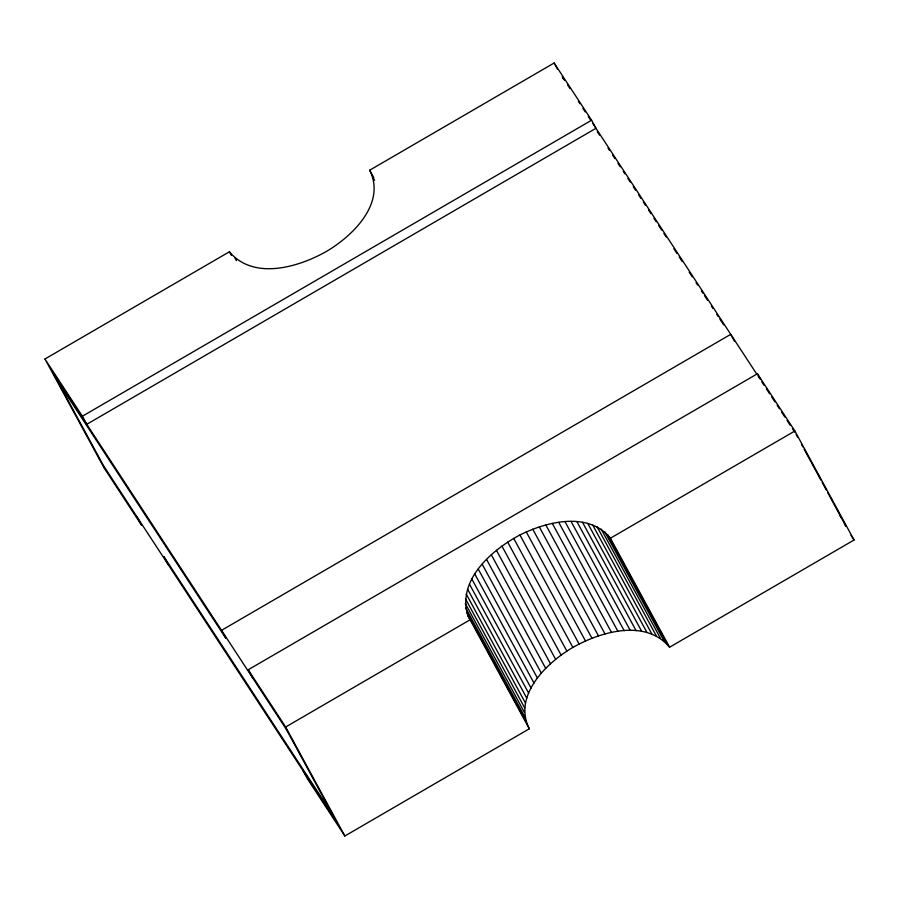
<?xml version="1.0" encoding="UTF-8"?>
<svg xmlns="http://www.w3.org/2000/svg" width="899" height="899" viewBox="0 0 899 899"><rect width="100%" height="100%" fill="white"/><g stroke="black" fill="none" stroke-linecap="round" stroke-linejoin="round"><path stroke-width="1.35" d="M303.03 770.701L307.413 778.781L344.856 836.003L529.309 728.786L468.064 616.073C456.512 580.473 491.652 549.93 519.914 534.984C546.862 521.532 588.362 511.16 610.41 538.209L669.598 647.224L854.05 540.007L794.862 430.992L757.43 373.759L248.225 669.766L252.608 677.835M529.309 728.786C512.688 695.669 546.39 662.844 572.888 647.404C600.869 631.615 645.493 618.523 669.598 647.224M44.95 358.993L229.402 251.776C253.507 280.477 298.131 267.385 326.112 251.596C352.61 236.156 386.312 203.331 369.691 170.214L554.144 62.997L591.587 120.219L595.97 128.299L86.776 424.306L82.382 416.226L44.95 358.993L104.138 468.008L141.57 525.241L137.187 517.172M82.382 416.226L591.587 120.219M248.225 669.766L285.668 726.999L470.121 619.771L468.064 616.073M610.41 538.209L794.862 430.992M564.572 80.303L562.28 76.786L563.606 79.236M567.64 84.989L569.932 88.495M578.36 101.373L579.889 103.711M582.945 108.397L585.249 111.914M588.306 116.589L590.609 120.106M592.902 123.612L756.643 373.939M758.172 376.265L759.689 378.591M761.813 381.828L764.105 385.345M766.409 388.851L769.6 393.74M771.769 397.055L774.927 401.887M777.129 405.247L779.422 408.753M781.714 412.27L784.838 417.035M787.074 420.462L790.165 425.182M792.435 428.654L794.738 432.172M597.284 131.692L599.588 135.198M608.005 148.077L609.544 150.425M612.601 155.1L614.905 158.617M617.961 163.303L620.265 166.809M623.322 171.495L624.85 173.833M627.918 178.519L630.21 182.025M633.278 186.711L635.571 190.217M638.638 194.903L640.931 198.421M643.235 201.927L645.527 205.444M648.595 210.119L650.887 213.636M653.955 218.322L656.248 221.828M658.551 225.346L661.608 230.02M663.911 233.538L666.204 237.044M673.868 248.753L676.925 253.439M679.228 256.945L682.285 261.631M689.173 272.172L692.241 276.847M696.073 282.702L697.602 285.039M701.434 290.894L702.962 293.243M704.49 295.58L707.558 300.266M711.379 306.121L712.918 308.458M716.739 314.313L718.279 316.65M719.807 318.988L723.639 324.842M840.003 515.79L841.543 518.127M844.386 523.859L845.925 526.207L839.284 513.981M850.993 535.332L854.05 540.007M57.457 380.873L225.93 638.414L221.536 630.334L730.741 334.327L734.494 341.249M332.338 814.134L163.876 556.593L168.259 564.673M796.166 434.565L797.503 437.026M801.47 444.342L802.841 446.859M804.122 449.23L810.842 461.603M811.426 462.67L820.854 480.032M822.192 482.493L826.192 489.865M827.529 492.326L838.868 513.217M757.43 373.759L760.554 379.524M554.144 62.997L557.47 69.111M607.825 534.826L667.013 643.841M604.735 531.781L663.923 640.796M601.139 529.095L660.338 638.11M597.093 526.792L656.281 635.795M592.61 524.87L651.797 633.885M587.732 523.375L646.92 632.39M582.485 522.297L641.684 631.312M576.922 521.656L636.11 630.671M571.079 521.442L630.278 630.457M565.01 521.678L624.198 630.693M369.691 170.214L373.737 177.586M373.242 177.89L374.568 180.339M558.74 522.341L617.928 631.356M552.334 523.443L611.522 632.458M545.839 524.96L605.027 633.975M539.299 526.893L598.487 635.908M532.759 529.219L591.958 638.234M526.286 531.927L585.474 640.942M519.914 534.984L579.102 643.999M513.7 538.389L572.888 647.404M507.688 542.097L566.876 651.112M501.923 546.086L561.111 655.101M496.45 550.323L555.638 659.338M491.315 554.784L550.503 663.799M486.55 559.425L545.738 668.44M482.19 564.212L541.378 673.227M478.268 569.123L537.456 678.138M474.829 574.101L534.017 683.116M471.885 579.113L531.073 688.128M469.458 584.125L528.646 693.14M467.57 589.103L526.758 698.118M466.233 594.003L525.421 703.018M465.468 598.79L524.656 707.805M465.266 603.42L524.454 712.435M465.637 607.87L524.825 716.885M466.57 612.095L525.758 721.11M235.077 258.204L236.415 260.654M229.402 251.776L231.403 255.451M285.668 726.999L344.856 836.003M286.309 729.347L53.075 372.793L103.497 465.66L336.72 822.214L286.309 729.347"/></g></svg>
